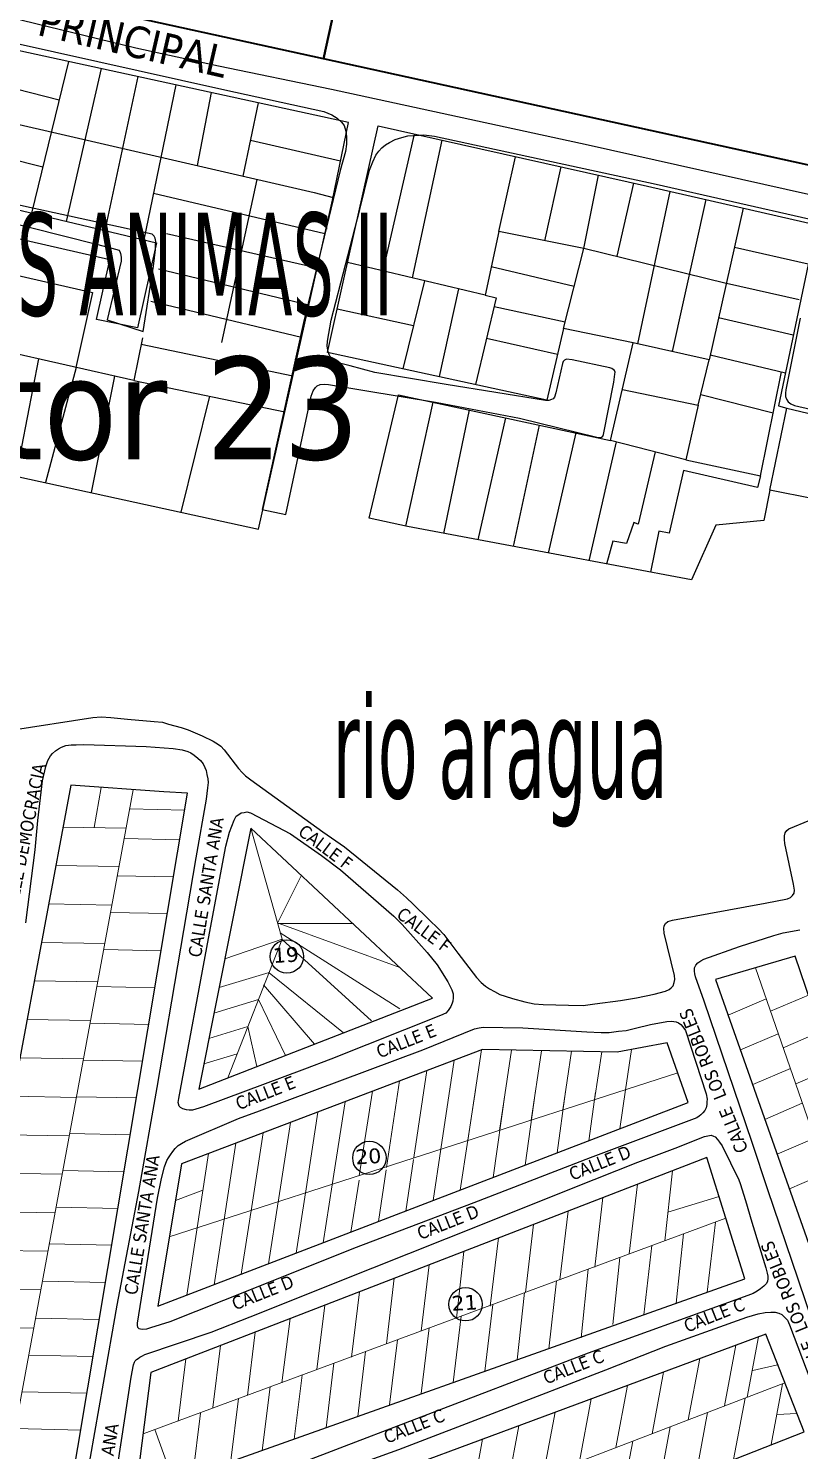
# Model space of a CAD drawing. Header units: metres. Extents: x 2 to 659295185, y -28 to 1124222152.
# Drawn here: x 657511.4 to 657719.5, y 1122859.3 to 1123243 of the extents above; entities that cross this region are included whole.
import ezdxf
from ezdxf.enums import TextEntityAlignment as Align

# ---------------------------------------------------------------- set-up
doc = ezdxf.new("R2010")
doc.units = ezdxf.units.M
doc.header["$MEASUREMENT"] = 0
doc.linetypes.add('HIDDEN', pattern=[0.375, 0.25, -0.125])
for name, color, linetype in [('CALLES', 1, 'CONTINUOUS'), ('CERCA', 7, 'CONTINUOUS'), ('MANZANA', 30, 'CONTINUOUS'), ('Numero de manzana', 6, 'CONTINUOUS'), ('Parcelas', 140, 'CONTINUOUS'), ('TEXTOS', 7, 'CONTINUOUS')]:
    doc.layers.add(name, color=color, linetype=linetype)
doc.styles.add('ROMAN', font='verdana.ttf')
doc.styles.get("Standard").update_dxf_attribs({"font": 'tahoma.ttf'})

msp = doc.modelspace()

# ---------------------------------------------------------------- linework, layer by layer
at = {"layer": 'CERCA', "lineweight": 0}
for p, q in [((657482.074, 1122726.2097), (657539.6508, 1123037.6055)), ((657529.0675, 1123027.4317), (657531.0318, 1123038.2387)), ((657538.6021, 1123032.4197), (657553.5432, 1123032.108)), ((657520.6953, 1123027.5358), (657537.7369, 1123027.2542)), ((657571.3981, 1123027.1925), (657579.8368, 1122997.2788)), ((657537.2109, 1123024.4095), (657552.2, 1123024.0969)), ((657518.756, 1123017.1554), (657535.8175, 1123016.8735)), ((657535.3607, 1123014.4029), (657550.5215, 1123014.0866)), ((657585.0017, 1123014.3629), (657578.7033, 1123001.7813)), ((657516.8167, 1123006.775), (657533.8981, 1123006.4928)), ((657533.5287, 1123004.495), (657548.8596, 1123004.1752)), ((657599.0753, 1123001.542), (657578.5805, 1123001.542)), ((657611.6566, 1122989.6605), (657579.0733, 1123001.5029)), ((657514.8775, 1122996.3946), (657531.9787, 1122996.112)), ((657579.8368, 1122997.2788), (657564.3548, 1122991.9438)), ((657565.1963, 1122959.8339), (657579.8368, 1122997.2788)), ((657611.6176, 1122978.5205), (657579.3486, 1122999.0343)), ((657603.9398, 1122975.2457), (657579.826, 1122997.1936)), ((657531.6785, 1122994.4883), (657547.1811, 1122994.1649)), ((657562.8111, 1122984.2184), (657576.3356, 1122988.3241)), ((657596.3843, 1122972.0082), (657576.3584, 1122988.2291)), ((657762.5817, 1122830.8686), (657707.5854, 1122989.5417)), ((657512.9382, 1122986.0142), (657530.0593, 1122985.7313)), ((657529.8283, 1122984.4816), (657545.5027, 1122984.1547)), ((657588.5873, 1122968.9646), (657574.8445, 1122984.9899)), ((657561.4395, 1122977.3541), (657573.4587, 1122980.966)), ((657580.7903, 1122965.921), (657573.4587, 1122980.966)), ((657700.2605, 1122976.7745), (657710.4477, 1122981.1631)), ((657711.6825, 1122977.8307), (657721.8858, 1122982.2028)), ((657510.9989, 1122975.6338), (657528.1399, 1122975.3506)), ((657527.9963, 1122974.5738), (657543.8408, 1122974.2433)), ((657560.0679, 1122970.4898), (657570.6145, 1122973.6917)), ((657572.9933, 1122962.8774), (657570.6145, 1122973.6917)), ((657715.1153, 1122967.9841), (657725.2298, 1122972.3868)), ((657703.5642, 1122967.3996), (657713.7647, 1122971.6986)), ((657509.0596, 1122965.2534), (657526.2206, 1122964.9698)), ((657526.1644, 1122964.6659), (657542.1789, 1122964.3318)), ((657558.6963, 1122963.6255), (657567.7453, 1122966.3533)), ((657629.9959, 1122942.994), (657633.6613, 1122967.4274)), ((657638.5207, 1122945.6854), (657641.771, 1122967.3518)), ((657647.0669, 1122948.4401), (657649.8793, 1122967.1879)), ((657655.613, 1122951.1948), (657657.9877, 1122967.0239)), ((657664.1592, 1122953.9495), (657666.096, 1122966.86)), ((657672.5499, 1122956.654), (657674.1794, 1122967.5161)), ((657549.3931, 1122916.9571), (657686.6187, 1122961.1888)), ((657615.3681, 1122938.3415), (657618.9298, 1122961.8275)), ((657622.6953, 1122940.6288), (657626.2956, 1122964.6274)), ((657706.8678, 1122958.0246), (657717.0228, 1122962.4202)), ((657718.5001, 1122958.2103), (657728.5738, 1122962.5708)), ((657608.0153, 1122935.6214), (657611.564, 1122959.0275)), ((657507.1204, 1122954.873), (657524.3012, 1122954.5891)), ((657524.3324, 1122954.758), (657540.517, 1122954.4204)), ((657593.3511, 1122931.0226), (657596.8325, 1122953.4276)), ((657600.6547, 1122933.4341), (657604.1982, 1122956.2276)), ((657627.864, 1122929.5276), (657632.0319, 1122956.5653)), ((657636.8095, 1122932.9623), (657640.1415, 1122956.4898)), ((657645.4197, 1122936.2683), (657648.2498, 1122956.3258)), ((657654.0711, 1122939.5902), (657656.3582, 1122956.1619)), ((657662.6687, 1122942.8913), (657664.4665, 1122955.9979)), ((657670.9631, 1122946.076), (657672.5499, 1122956.654)), ((657586.1123, 1122928.7244), (657589.4667, 1122950.6276)), ((657710.1715, 1122948.6497), (657720.2518, 1122952.9798)), ((657578.7569, 1122926.2663), (657582.1009, 1122947.8277)), ((657505.1811, 1122944.4926), (657522.3818, 1122944.2084)), ((657522.5004, 1122944.8501), (657538.8551, 1122944.509)), ((657564.1885, 1122921.6711), (657567.3694, 1122942.2278)), ((657571.4827, 1122924.0122), (657574.7351, 1122945.0277)), ((657713.4752, 1122939.2747), (657723.5101, 1122943.6072)), ((657556.8932, 1122919.3746), (657560.0036, 1122939.4278)), ((657613.2177, 1122923.904), (657615.3295, 1122937.8288)), ((657620.6121, 1122926.7432), (657622.6953, 1122940.6288)), ((657503.2418, 1122934.1121), (657520.4624, 1122933.8276)), ((657520.6502, 1122934.8435), (657537.1766, 1122934.4987)), ((657605.848, 1122921.0743), (657607.9637, 1122935.0289)), ((657683.1634, 1122915.9114), (657685.1832, 1122934.7864)), ((657716.7788, 1122929.8998), (657726.758, 1122934.2007)), ((657590.9143, 1122915.3403), (657593.3511, 1122931.0226)), ((657598.4205, 1122918.2224), (657600.5979, 1122932.2289)), ((657673.519, 1122912.3401), (657675.8002, 1122931.1584)), ((657551.0168, 1122926.8006), (657558.477, 1122929.5855)), ((657576.1853, 1122909.6849), (657578.7823, 1122926.4301)), ((657583.6346, 1122912.5452), (657586.1233, 1122928.7963)), ((657664.2574, 1122908.8111), (657666.4172, 1122927.5304)), ((657683.9637, 1122923.5983), (657697.7716, 1122927.8145)), ((657501.3026, 1122923.7317), (657518.543, 1122923.4469)), ((657518.8182, 1122924.9356), (657535.5147, 1122924.5873)), ((657568.8281, 1122906.8601), (657571.4933, 1122924.0806)), ((657654.7861, 1122905.3443), (657657.0342, 1122923.9024)), ((657542.3226, 1122863.7591), (657699.6061, 1122922)), ((657554.1321, 1122901.2174), (657556.9514, 1122919.3934)), ((657561.4589, 1122904.0306), (657564.1885, 1122921.6711)), ((657645.5145, 1122901.9454), (657647.6512, 1122920.2743)), ((657696.7737, 1122920.9512), (657694.5623, 1122902.0103)), ((657516.9863, 1122915.0277), (657533.8528, 1122914.6759)), ((657635.9994, 1122898.2526), (657638.2681, 1122916.6463)), ((657688.1931, 1122917.7738), (657686.1599, 1122899.0216)), ((657499.3633, 1122913.3513), (657516.6236, 1122913.0662)), ((657626.8771, 1122894.9844), (657628.8851, 1122913.0183)), ((657671.0319, 1122911.4192), (657669.0936, 1122893.2521)), ((657679.6125, 1122914.5965), (657677.5077, 1122895.8984)), ((657617.3309, 1122891.4659), (657619.5021, 1122909.3902)), ((657662.4512, 1122908.2418), (657660.5426, 1122889.7057)), ((657515.1361, 1122905.021), (657532.1744, 1122904.6656)), ((657607.9697, 1122888.0677), (657610.1191, 1122905.7622)), ((657653.8706, 1122905.0645), (657651.8584, 1122886.7496)), ((657497.424, 1122902.9709), (657514.7042, 1122902.6854)), ((657598.5258, 1122884.494), (657600.7361, 1122902.1342)), ((657645.29, 1122901.8871), (657643.249, 1122883.7395)), ((657589.2529, 1122881.1483), (657591.3531, 1122898.5062)), ((657636.7094, 1122898.7098), (657634.5971, 1122880.7086)), ((657495.4848, 1122892.5905), (657512.7848, 1122892.3047)), ((657513.2858, 1122895.0143), (657530.4959, 1122894.6554)), ((657579.7739, 1122877.5303), (657581.97, 1122894.8781)), ((657619.5481, 1122892.3551), (657617.3829, 1122874.6354)), ((657628.1288, 1122895.5325), (657625.9851, 1122877.6435)), ((657570.4914, 1122874.1368), (657572.587, 1122891.2501)), ((657610.9675, 1122889.1778), (657608.855, 1122871.5967)), ((657705.3796, 1122873.6441), (657708.4413, 1122889.9758)), ((657511.3677, 1122885.0091), (657528.8174, 1122884.6451)), ((657561.1396, 1122870.8805), (657563.204, 1122887.6221)), ((657602.3869, 1122886.0005), (657600.282, 1122868.4799)), ((657689.4721, 1122867.5562), (657692.5731, 1122884.0977)), ((657699.2644, 1122871.3038), (657702.3424, 1122887.7223)), ((657551.7566, 1122867.2525), (657553.821, 1122883.9941)), ((657593.8063, 1122882.8231), (657591.7192, 1122865.4443)), ((657679.6798, 1122863.8087), (657682.8038, 1122880.473)), ((657706.8661, 1122880.8389), (657713.5809, 1122882.4548)), ((657532.856, 1122807.6187), (657715.5468, 1122877.5351)), ((657576.645, 1122876.4685), (657574.4727, 1122859.3211)), ((657585.2257, 1122879.6458), (657583.1192, 1122862.3364)), ((657669.8876, 1122860.0612), (657673.0346, 1122876.8484)), ((657711.8446, 1122860.8844), (657714.9188, 1122877.2948)), ((657509.6036, 1122875.0998), (657527.1556, 1122874.7337)), ((657568.0644, 1122873.2911), (657565.9917, 1122856.5815)), ((657660.0953, 1122856.3136), (657663.2653, 1122873.2237)), ((657701.7083, 1122856.8973), (657704.8042, 1122873.4239)), ((657557.7705, 1122869.3295), (657555.6977, 1122852.6199)), ((657650.303, 1122852.5661), (657653.4961, 1122869.5991)), ((657691.5719, 1122852.9103), (657694.6896, 1122869.553)), ((657713.4162, 1122869.025), (657718.7512, 1122869.3139)), ((657507.7717, 1122865.1919), (657525.4937, 1122864.8222)), ((657545.4536, 1122864.9185), (657550.5709, 1122850.8453)), ((657640.5107, 1122848.8185), (657643.7268, 1122865.9744)), ((657681.4356, 1122848.9232), (657684.575, 1122865.6821)), ((657630.7184, 1122845.071), (657633.9576, 1122862.3498)), ((657671.2992, 1122844.9362), (657674.4604, 1122861.8112))]:
    msp.add_line(p, q, dxfattribs=at)
at = {"layer": 'MANZANA', "lineweight": -2}
for p, q in [((657540.368, 1123237.7482), (657485.4177, 1123251.1055)), ((657506.725, 1123239.3679), (657564.4211, 1123226.4605)), ((657562.64, 1123232.8692), (657540.368, 1123237.7482)), ((657593.1249, 1123226.5905), (657562.64, 1123232.8692)), ((657564.4211, 1123226.4605), (657591.0717, 1123220.6017)), ((657662.4477, 1123211.5235), (657593.1249, 1123226.5905)), ((657591.0717, 1123220.6017), (657593.2651, 1123219.7319)), ((657593.2651, 1123219.7319), (657594.6999, 1123218.8521)), ((657594.6999, 1123218.8521), (657595.9038, 1123217.7523)), ((657595.9038, 1123217.7523), (657596.5717, 1123216.8725)), ((657596.5717, 1123216.8725), (657597.017, 1123215.3228)), ((657597.017, 1123215.3228), (657597.2396, 1123213.7731)), ((657613.7808, 1123214.073), (657615.6443, 1123214.193)), ((657615.6443, 1123214.193), (657618.0604, 1123214.313)), ((657618.0604, 1123214.313), (657621.0124, 1123213.993)), ((657597.2478, 1123211.7835), (657596.9263, 1123209.7939)), ((657597.2396, 1123213.7731), (657597.2478, 1123211.7835)), ((657605.9142, 1123209.9439), (657606.7883, 1123210.8337)), ((657606.7883, 1123210.8337), (657607.7695, 1123211.6135)), ((657607.7695, 1123211.6135), (657608.858, 1123212.2834)), ((657608.858, 1123212.2834), (657610.3917, 1123213.0632)), ((657610.3917, 1123213.0632), (657612.1398, 1123213.6231)), ((657612.1398, 1123213.6231), (657613.7808, 1123214.073)), ((657621.0124, 1123213.993), (657680.7947, 1123200.9857)), ((657741.2038, 1123193.9571), (657662.4477, 1123211.5235)), ((657596.9263, 1123209.7939), (657595.5245, 1123204.6949)), ((657603.4157, 1123204.8449), (657604.2815, 1123207.0644)), ((657604.2815, 1123207.0644), (657605.1474, 1123208.8341)), ((657605.1474, 1123208.8341), (657605.9142, 1123209.9439)), ((657595.5245, 1123204.6949), (657585.6294, 1123163.7333)), ((657600.8348, 1123194.2171), (657603.4157, 1123204.8449)), ((657680.7947, 1123200.9857), (657722.0322, 1123191.6576)), ((657544.7548, 1123187.5484), (657501.1013, 1123196.9865)), ((657497.6133, 1123192.8773), (657529.7556, 1123184.829)), ((657593.0754, 1123164.3232), (657600.8348, 1123194.2171)), ((657545.3073, 1123186.9985), (657544.7548, 1123187.5484)), ((657529.7556, 1123184.829), (657535.2473, 1123183.4193)), ((657535.2473, 1123183.4193), (657535.7916, 1123183.1993)), ((657545.5299, 1123186.4486), (657545.3073, 1123186.9985)), ((657545.7525, 1123185.5688), (657545.5299, 1123186.4486)), ((657545.6453, 1123184.569), (657545.7525, 1123185.5688)), ((657545.6536, 1123183.3593), (657545.6453, 1123184.569)), ((657536.3523, 1123180.2199), (657532.5922, 1123164.3831)), ((657535.7916, 1123183.1993), (657536.0142, 1123182.8694)), ((657536.0142, 1123182.8694), (657536.2368, 1123182.3195)), ((657536.2368, 1123182.3195), (657536.3523, 1123181.3197)), ((657536.3523, 1123181.3197), (657536.3523, 1123180.2199)), ((657545.1259, 1123178.9302), (657545.6536, 1123183.3593)), ((657542.3553, 1123161.2238), (657545.1259, 1123178.9302)), ((657532.5922, 1123164.3831), (657542.3553, 1123161.2238)), ((657592.1107, 1123158.6743), (657593.0754, 1123164.3232)), ((657719.6327, 1123164.883), (657715.7736, 1123145.507)), ((657585.6294, 1123163.7333), (657574.4563, 1123113.2535)), ((657592.0117, 1123157.3446), (657592.1107, 1123158.6743)), ((657592.2344, 1123155.8049), (657592.0117, 1123157.3446)), ((657592.6796, 1123154.5851), (657592.2344, 1123155.8049)), ((657593.4465, 1123153.8153), (657592.6796, 1123154.5851)), ((657594.2216, 1123153.2654), (657593.4465, 1123153.8153)), ((657595.3183, 1123152.7155), (657594.2216, 1123153.2654)), ((657598.1714, 1123151.9557), (657595.3183, 1123152.7155)), ((657655.6944, 1123153.2054), (657655.48, 1123152.6555)), ((657656.016, 1123153.5353), (657655.6944, 1123153.2054)), ((657656.5684, 1123153.7653), (657656.016, 1123153.5353)), ((657658.1022, 1123153.6553), (657656.5684, 1123153.7653)), ((657668.3023, 1123151.4958), (657658.1022, 1123153.6553)), ((657604.8588, 1123150.216), (657598.1714, 1123151.9557)), ((657624.1623, 1123146.9867), (657604.8588, 1123150.216)), ((657655.48, 1123152.6555), (657653.7566, 1123144.6771)), ((657668.8465, 1123151.2758), (657668.3023, 1123151.4958)), ((657669.5144, 1123150.7259), (657668.8465, 1123151.2758)), ((657669.4155, 1123147.6265), (657669.6216, 1123149.7261)), ((657669.7288, 1123150.286), (657669.5144, 1123150.7259)), ((657669.6216, 1123149.7261), (657669.7288, 1123150.286)), ((657587.6909, 1123143.8373), (657588.2269, 1123145.277)), ((657588.2269, 1123145.277), (657588.8783, 1123146.1668)), ((657588.8783, 1123146.1668), (657589.3153, 1123146.6068)), ((657589.3153, 1123146.6068), (657590.0822, 1123146.9467)), ((657590.0822, 1123146.9467), (657591.2861, 1123147.0567)), ((657591.2861, 1123147.0567), (657592.3828, 1123146.9567)), ((657592.3828, 1123146.9567), (657621.2268, 1123142.2177)), ((657650.92, 1123142.6776), (657624.1623, 1123146.9867)), ((657666.6284, 1123133.4594), (657669.4155, 1123147.6265)), ((657715.7736, 1123145.507), (657715.6664, 1123144.6272)), ((657580.8139, 1123111.8438), (657587.6909, 1123143.8373)), ((657621.2268, 1123142.2177), (657643.9276, 1123137.8885)), ((657651.7941, 1123142.6776), (657650.92, 1123142.6776)), ((657652.561, 1123142.9075), (657651.7941, 1123142.6776)), ((657652.998, 1123143.1275), (657652.561, 1123142.9075)), ((657653.3278, 1123143.5774), (657652.998, 1123143.1275)), ((657653.7566, 1123144.6771), (657653.3278, 1123143.5774)), ((657715.6664, 1123144.6272), (657715.6747, 1123143.7373)), ((657715.6747, 1123143.7373), (657716.0045, 1123142.9675)), ((657716.0045, 1123142.9675), (657716.4498, 1123142.3076)), ((657716.4498, 1123142.3076), (657717.1094, 1123141.7577)), ((657717.1094, 1123141.7577), (657718.0989, 1123141.3178)), ((657718.0989, 1123141.3178), (657730.9295, 1123138.3884)), ((657643.9276, 1123137.8885), (657664.7648, 1123132.7896)), ((657664.7648, 1123132.7896), (657665.7543, 1123132.6796)), ((657665.7543, 1123132.6796), (657666.0841, 1123132.7896)), ((657666.0841, 1123132.7896), (657666.414, 1123133.0095)), ((657666.414, 1123133.0095), (657666.6284, 1123133.4594)), ((657574.4563, 1123113.2535), (657580.8139, 1123111.8438)), ((657506.6672, 1123053.6657), (657528.7908, 1123057.085)), ((657528.7908, 1123057.085), (657530.9842, 1123057.3149)), ((657530.9842, 1123057.3149), (657533.6147, 1123057.105)), ((657533.6147, 1123057.105), (657538.1086, 1123056.6851)), ((657538.1086, 1123056.6851), (657545.3403, 1123056.0552)), ((657545.3403, 1123056.0552), (657547.5336, 1123055.8452)), ((657547.5336, 1123055.8452), (657549.1828, 1123055.2953)), ((657549.1828, 1123055.2953), (657552.5801, 1123054.4255)), ((657552.5801, 1123054.4255), (657554.4437, 1123053.7657)), ((657554.4437, 1123053.7657), (657558.2862, 1123052.126)), ((657519.5143, 1123048.6367), (657520.2811, 1123049.0866)), ((657520.2811, 1123049.0866), (657521.485, 1123049.5365)), ((657521.485, 1123049.5365), (657522.9033, 1123049.7565)), ((657522.9033, 1123049.7565), (657524.2226, 1123049.7665)), ((657524.2226, 1123049.7665), (657526.3006, 1123049.7765)), ((657526.3006, 1123049.7765), (657543.1798, 1123049.2966)), ((657543.1798, 1123049.2966), (657550.4114, 1123048.7767)), ((657558.2862, 1123052.126), (657561.2547, 1123050.7063)), ((657561.2547, 1123050.7063), (657562.6813, 1123049.8265)), ((657562.6813, 1123049.8265), (657563.3409, 1123049.3865)), ((657563.3409, 1123049.3865), (657564.2232, 1123048.3967)), ((657516.0263, 1123043.8677), (657516.5705, 1123045.5273)), ((657516.5705, 1123045.5273), (657517.3291, 1123046.7471)), ((657517.3291, 1123046.7471), (657517.8733, 1123047.4169)), ((657517.8733, 1123047.4169), (657518.6402, 1123048.0868)), ((657518.6402, 1123048.0868), (657519.5143, 1123048.6367)), ((657550.4114, 1123048.7767), (657552.8275, 1123048.3468)), ((657552.8275, 1123048.3468), (657554.3612, 1123047.9068)), ((657554.3612, 1123047.9068), (657555.2435, 1123047.5769)), ((657555.2435, 1123047.5769), (657556.1176, 1123046.917)), ((657556.1176, 1123046.917), (657557.1071, 1123046.1472)), ((657557.1071, 1123046.1472), (657557.7667, 1123045.4873)), ((657557.7667, 1123045.4873), (657558.5418, 1123044.6075)), ((657564.2232, 1123048.3967), (657568.0823, 1123043.3278)), ((657515.1687, 1123039.9885), (657516.0263, 1123043.8677)), ((657558.5418, 1123044.6075), (657558.9871, 1123043.6177)), ((657558.9871, 1123043.6177), (657559.317, 1123042.8379)), ((657559.317, 1123042.8379), (657559.5396, 1123041.7381)), ((657559.5396, 1123041.7381), (657559.7622, 1123040.5184)), ((657568.0823, 1123043.3278), (657569.0718, 1123042.218)), ((657569.0718, 1123042.218), (657569.9541, 1123041.3382)), ((657513.8988, 1123029.2606), (657515.1687, 1123039.9885)), ((657559.6633, 1123038.0888), (657559.3499, 1123035.0995)), ((657559.8777, 1123039.5286), (657559.6633, 1123038.0888)), ((657559.7622, 1123040.5184), (657559.8777, 1123039.5286)), ((657569.9541, 1123041.3382), (657571.3806, 1123040.2384)), ((657571.3806, 1123040.2384), (657590.8408, 1123026.2812)), ((657559.3499, 1123035.0995), (657556.5711, 1123019.2727)), ((657716.6312, 1123027.0611), (657732.7106, 1123033.7697)), ((657566.9361, 1123029.3806), (657567.4803, 1123030.4904)), ((657567.4803, 1123030.4904), (657568.1318, 1123030.9403)), ((657568.1318, 1123030.9403), (657568.7914, 1123031.3802)), ((657568.7914, 1123031.3802), (657569.5583, 1123031.5002)), ((657569.5583, 1123031.5002), (657570.3252, 1123031.6102)), ((657570.3252, 1123031.6102), (657571.3064, 1123031.3902)), ((657571.3064, 1123031.3902), (657582.0755, 1123025.6914)), ((657513.165, 1123021.4022), (657513.8988, 1123029.2606)), ((657564.6685, 1123022.402), (657565.6333, 1123026.1713)), ((657565.6333, 1123026.1713), (657566.9361, 1123029.3806)), ((657590.8408, 1123026.2812), (657596.6624, 1123022.2121)), ((657715.6499, 1123025.9513), (657716.0869, 1123026.6112)), ((657716.0869, 1123026.6112), (657716.6312, 1123027.0611)), ((657559.9519, 1122997.4971), (657564.6685, 1123022.402)), ((657582.0755, 1123025.6914), (657590.4285, 1123019.8626)), ((657596.6624, 1123022.2121), (657610.9607, 1123010.5544)), ((657715.4355, 1123025.1715), (657715.6499, 1123025.9513)), ((657715.4355, 1123024.1817), (657715.4355, 1123025.1715)), ((657715.551, 1123023.0719), (657715.4355, 1123024.1817)), ((657717.901, 1123012.1341), (657715.551, 1123023.0719)), ((657510.6252, 1123001.7063), (657513.165, 1123021.4022)), ((657556.5711, 1123019.2727), (657552.4069, 1122994.8077)), ((657590.4285, 1123019.8626), (657595.5904, 1123016.0133)), ((657595.5904, 1123016.0133), (657610.0042, 1123003.4759)), ((657718.1237, 1123010.4745), (657717.901, 1123012.1341)), ((657610.9607, 1123010.5544), (657613.3767, 1123008.4649)), ((657613.3767, 1123008.4649), (657615.2485, 1123006.7052)), ((657685.1815, 1123002.3661), (657710.2489, 1123007.0152)), ((657710.2489, 1123007.0152), (657716.2766, 1123008.1449)), ((657716.2766, 1123008.1449), (657717.0435, 1123008.4849)), ((657717.0435, 1123008.4849), (657717.5877, 1123009.0348)), ((657717.5877, 1123009.0348), (657718.0247, 1123009.7046)), ((657718.0247, 1123009.7046), (657718.1237, 1123010.4745)), ((657610.0042, 1123003.4759), (657612.2058, 1123001.2663)), ((657615.2485, 1123006.7052), (657619.4292, 1123002.6261)), ((657612.2058, 1123001.2663), (657619.0334, 1122993.6679)), ((657619.4292, 1123002.6261), (657622.0761, 1123000.0966)), ((657622.0761, 1123000.0966), (657623.5026, 1122998.5569)), ((657682.8892, 1123000.1466), (657682.9964, 1123000.9164)), ((657683.0046, 1122998.9268), (657682.8892, 1123000.1466)), ((657682.9964, 1123000.9164), (657683.318, 1123001.4763)), ((657683.318, 1123001.4763), (657683.9776, 1123002.0262)), ((657683.9776, 1123002.0262), (657685.1815, 1123002.3661)), ((657715.1057, 1122998.9568), (657719.5997, 1122999.7566)), ((657551.9287, 1122954.3259), (657559.9519, 1122997.4971)), ((657623.5026, 1122998.5569), (657627.2545, 1122993.4879)), ((657685.7917, 1122987.4392), (657683.0046, 1122998.9268)), ((657703.2894, 1122995.2576), (657712.5907, 1122998.2869)), ((657712.5907, 1122998.2869), (657715.1057, 1122998.9568)), ((657552.4069, 1122994.8077), (657545.9999, 1122957.2853)), ((657619.0334, 1122993.6679), (657621.6803, 1122990.3586)), ((657627.2545, 1122993.4879), (657632.3257, 1122986.9792)), ((657692.8996, 1122991.4483), (657693.6665, 1122991.8982)), ((657693.6665, 1122991.8982), (657703.2894, 1122995.2576)), ((657621.6803, 1122990.3586), (657624.5498, 1122985.7295)), ((657691.1515, 1122989.5687), (657691.4813, 1122990.2286)), ((657691.1598, 1122988.6789), (657691.1515, 1122989.5687)), ((657691.267, 1122987.9091), (657691.1598, 1122988.6789)), ((657691.3824, 1122987.1292), (657691.267, 1122987.9091)), ((657691.4813, 1122990.2286), (657692.0256, 1122990.8984)), ((657692.0256, 1122990.8984), (657692.8996, 1122991.4483)), ((657624.5498, 1122985.7295), (657625.6548, 1122983.6299)), ((657632.3257, 1122986.9792), (657633.5378, 1122985.5495)), ((657633.5378, 1122985.5495), (657634.7417, 1122984.5597)), ((657634.7417, 1122984.5597), (657635.8384, 1122983.8999)), ((657635.8384, 1122983.8999), (657637.1577, 1122983.13)), ((657684.2745, 1122983.6699), (657684.8187, 1122984.1198)), ((657684.8187, 1122984.1198), (657685.3712, 1122984.6697)), ((657685.3712, 1122984.6697), (657685.6928, 1122985.5595)), ((657685.6928, 1122985.5595), (657685.8, 1122986.4394)), ((657685.8, 1122986.4394), (657685.7917, 1122987.4392)), ((657693.716, 1122980.5106), (657691.3824, 1122987.1292)), ((657625.6548, 1122983.6299), (657625.9846, 1122982.5302)), ((657625.8857, 1122980.5406), (657625.7785, 1122979.9807)), ((657625.9929, 1122981.4204), (657625.8857, 1122980.5406)), ((657625.9846, 1122982.5302), (657625.9929, 1122981.4204)), ((657637.1577, 1122983.13), (657638.5925, 1122982.3602)), ((657638.5925, 1122982.3602), (657640.0108, 1122981.9303)), ((657640.0108, 1122981.9303), (657641.9898, 1122981.2704)), ((657641.9898, 1122981.2704), (657645.3871, 1122980.4006)), ((657645.3871, 1122980.4006), (657647.9103, 1122979.8607)), ((657664.2371, 1122979.8207), (657671.1388, 1122980.7405)), ((657671.1388, 1122980.7405), (657675.5174, 1122981.4204)), ((657675.5174, 1122981.4204), (657680.2258, 1122982.4402)), ((657680.2258, 1122982.4402), (657683.2932, 1122983.23)), ((657683.2932, 1122983.23), (657684.2745, 1122983.6699)), ((657706.7032, 1122942.4083), (657693.716, 1122980.5106)), ((657622.6121, 1122976.6513), (657592.9682, 1122964.9037)), ((657624.0386, 1122977.3212), (657622.6121, 1122976.6513)), ((657624.69, 1122977.9911), (657624.0386, 1122977.3212)), ((657625.3414, 1122979.1009), (657624.69, 1122977.9911)), ((657625.7785, 1122979.9807), (657625.3414, 1122979.1009)), ((657647.9103, 1122979.8607), (657650.3263, 1122979.6507)), ((657650.3263, 1122979.6507), (657657.1209, 1122979.4608)), ((657657.1209, 1122979.4608), (657661.0624, 1122979.3708)), ((657661.0624, 1122979.3708), (657664.2371, 1122979.8207)), ((657617.8377, 1122967.4532), (657631.7237, 1122973.0421)), ((657631.7237, 1122973.0421), (657633.043, 1122973.382)), ((657633.043, 1122973.382), (657634.1315, 1122973.492)), ((657634.1315, 1122973.492), (657644.7686, 1122973.322)), ((657644.7686, 1122973.322), (657662.0849, 1122972.2922)), ((657668.1126, 1122972.1023), (657670.6276, 1122972.4422)), ((657670.6276, 1122972.4422), (657672.7138, 1122972.6722)), ((657672.7138, 1122972.6722), (657675.2288, 1122973.232)), ((657675.2288, 1122973.232), (657679.2775, 1122974.2518)), ((657679.2775, 1122974.2518), (657683.656, 1122975.0417)), ((657683.656, 1122975.0417), (657684.9754, 1122975.1617)), ((657684.9754, 1122975.1617), (657686.1793, 1122974.9417)), ((657686.1793, 1122974.9417), (657686.8389, 1122974.7217)), ((657686.8389, 1122974.7217), (657687.4986, 1122974.2818)), ((657687.4986, 1122974.2818), (657688.0428, 1122973.622)), ((657688.0428, 1122973.622), (657688.7107, 1122972.6322)), ((657688.7107, 1122972.6322), (657694.2602, 1122955.5157)), ((657662.0849, 1122972.2922), (657665.9192, 1122972.0923)), ((657665.9192, 1122972.0923), (657668.1126, 1122972.1023)), ((657573.7472, 1122950.9966), (657617.8377, 1122967.4532)), ((657592.9682, 1122964.9037), (657585.8603, 1122962.2243)), ((657585.8603, 1122962.2243), (657558.6243, 1122952.0364)), ((657545.9999, 1122957.2853), (657541.0771, 1122929.181)), ((657551.8215, 1122953.2261), (657551.9287, 1122954.3259)), ((657552.0441, 1122952.2263), (657551.8215, 1122953.2261)), ((657694.2602, 1122955.5157), (657694.5983, 1122954.0759)), ((657694.5983, 1122954.0759), (657694.4911, 1122953.4161)), ((657694.4911, 1122953.4161), (657694.4911, 1122952.6362)), ((657552.374, 1122951.8964), (657552.0441, 1122952.2263)), ((657553.0336, 1122951.4565), (657552.374, 1122951.8964)), ((657554.0231, 1122951.2465), (657553.0336, 1122951.4565)), ((657554.79, 1122951.1365), (657554.0231, 1122951.2465)), ((657555.664, 1122951.1365), (657554.79, 1122951.1365)), ((657556.5464, 1122951.3665), (657555.664, 1122951.1365)), ((657558.6243, 1122952.0364), (657556.5464, 1122951.3665)), ((657568.0576, 1122948.867), (657573.7472, 1122950.9966)), ((657692.4296, 1122949.5369), (657691.77, 1122949.087)), ((657692.8666, 1122949.8668), (657692.4296, 1122949.5369)), ((657693.4109, 1122950.4267), (657692.8666, 1122949.8668)), ((657693.9551, 1122951.0866), (657693.4109, 1122950.4267)), ((657694.2767, 1122951.7564), (657693.9551, 1122951.0866)), ((657694.4911, 1122952.6362), (657694.2767, 1122951.7564)), ((657553.7345, 1122942.7283), (657568.0576, 1122948.867)), ((657691.77, 1122949.087), (657663.0002, 1122938.2292)), ((657551.7638, 1122941.6085), (657552.6378, 1122942.1684)), ((657552.6378, 1122942.1684), (657553.7345, 1122942.7283)), ((657685.8907, 1122940.8786), (657693.8726, 1122944.008)), ((657693.8726, 1122944.008), (657694.7549, 1122944.2379)), ((657694.7549, 1122944.2379), (657695.629, 1122944.3479)), ((657695.629, 1122944.3479), (657696.2887, 1122944.128)), ((657696.2887, 1122944.128), (657696.7257, 1122943.908)), ((657696.7257, 1122943.908), (657697.3854, 1122943.2481)), ((657697.3854, 1122943.2481), (657697.9378, 1122942.4783)), ((657697.9378, 1122942.4783), (657698.5975, 1122941.4885)), ((657710.925, 1122929.6009), (657706.7032, 1122942.4083)), ((657548.7128, 1122937.5093), (657549.1498, 1122938.2792)), ((657549.1498, 1122938.2792), (657549.6941, 1122939.059)), ((657549.6941, 1122939.059), (657550.3455, 1122939.9488)), ((657550.3455, 1122939.9488), (657550.9969, 1122940.8286)), ((657550.9969, 1122940.8286), (657551.7638, 1122941.6085)), ((657663.0002, 1122938.2292), (657631.6083, 1122926.1516)), ((657675.8225, 1122937.0694), (657685.8907, 1122940.8786)), ((657698.5975, 1122941.4885), (657703.1327, 1122932.3304)), ((657547.311, 1122932.7403), (657548.0614, 1122935.8397)), ((657548.0614, 1122935.8397), (657548.7128, 1122937.5093)), ((657658.432, 1122930.1408), (657675.8225, 1122937.0694)), ((657546.239, 1122927.4314), (657547.311, 1122932.7403)), ((657633.9336, 1122920.4028), (657658.432, 1122930.1408)), ((657703.1327, 1122932.3304), (657703.4626, 1122931.3306)), ((657703.4626, 1122931.3306), (657704.9138, 1122926.8015)), ((657541.0771, 1122929.181), (657535.1896, 1122898.5173)), ((657540.7968, 1122893.6682), (657546.239, 1122927.4314)), ((657704.9138, 1122926.8015), (657706.5795, 1122920.9527)), ((657719.1379, 1122905.5258), (657710.925, 1122929.6009)), ((657631.6083, 1122926.1516), (657599.1114, 1122913.8341)), ((657604.2898, 1122908.5552), (657633.9336, 1122920.4028)), ((657706.5795, 1122920.9527), (657710.3561, 1122908.5752)), ((657599.1114, 1122913.8341), (657571.0013, 1122902.5464)), ((657571.2569, 1122895.3579), (657604.2898, 1122908.5552)), ((657710.3561, 1122908.5752), (657710.8014, 1122907.1455)), ((657710.8014, 1122907.1455), (657710.9168, 1122906.3657)), ((657709.8366, 1122903.5962), (657708.9625, 1122902.9364)), ((657710.488, 1122904.2661), (657709.8366, 1122903.5962)), ((657710.8179, 1122904.9359), (657710.488, 1122904.2661)), ((657710.9168, 1122905.7058), (657710.8179, 1122904.9359)), ((657710.9168, 1122906.3657), (657710.9168, 1122905.7058)), ((657734.4669, 1122859.9151), (657719.1379, 1122905.5258)), ((657571.0013, 1122902.5464), (657549.5621, 1122894.0382)), ((657702.2917, 1122899.917), (657662.4642, 1122885.5799)), ((657705.5735, 1122901.1467), (657702.2917, 1122899.917)), ((657706.9918, 1122901.7066), (657705.5735, 1122901.1467)), ((657708.0885, 1122902.2665), (657706.9918, 1122901.7066)), ((657708.9625, 1122902.9364), (657708.0885, 1122902.2665)), ((657535.1896, 1122898.5173), (657531.5532, 1122877.4815)), ((657705.2684, 1122895.2879), (657708.3359, 1122896.1877)), ((657708.3359, 1122896.1877), (657710.1912, 1122896.5277)), ((657710.1912, 1122896.5277), (657711.7249, 1122896.6376)), ((657711.7249, 1122896.6376), (657712.937, 1122896.6476)), ((657712.937, 1122896.6476), (657713.9183, 1122896.3177)), ((657713.9183, 1122896.3177), (657714.6934, 1122895.9878)), ((657714.6934, 1122895.9878), (657715.5675, 1122895.2179)), ((657540.805, 1122893.1184), (657540.7968, 1122893.6682)), ((657540.9122, 1122892.4585), (657540.805, 1122893.1184)), ((657541.2421, 1122892.1286), (657540.9122, 1122892.4585)), ((657541.5719, 1122892.0186), (657541.2421, 1122892.1286)), ((657542.1244, 1122891.9086), (657541.5719, 1122892.0186)), ((657543.2211, 1122892.0286), (657542.1244, 1122891.9086)), ((657544.3095, 1122892.3585), (657543.2211, 1122892.0286)), ((657549.5621, 1122894.0382), (657544.3095, 1122892.3585)), ((657560.6445, 1122891.2187), (657571.2569, 1122895.3579)), ((657683.3839, 1122887.4495), (657695.4229, 1122891.8086)), ((657695.4229, 1122891.8086), (657705.2684, 1122895.2879)), ((657715.5675, 1122895.2179), (657716.2271, 1122894.4481)), ((657716.2271, 1122894.4481), (657716.7796, 1122893.2383)), ((657716.7796, 1122893.2383), (657722.5517, 1122878.0014)), ((657542.8088, 1122885.17), (657560.6445, 1122891.2187)), ((657540.5164, 1122883.8302), (657540.9535, 1122884.1602)), ((657540.9535, 1122884.1602), (657541.3905, 1122884.5001)), ((657541.3905, 1122884.5001), (657542.1574, 1122884.83)), ((657542.1574, 1122884.83), (657542.8088, 1122885.17)), ((657662.4642, 1122885.5799), (657629.5386, 1122872.9425)), ((657667.1973, 1122881.0708), (657683.3839, 1122887.4495)), ((657539.1146, 1122879.0612), (657539.7496, 1122882.3905)), ((657539.7496, 1122882.3905), (657539.9722, 1122883.1604)), ((657539.9722, 1122883.1604), (657540.1866, 1122883.4903)), ((657540.1866, 1122883.4903), (657540.5164, 1122883.8302)), ((657637.7762, 1122869.7731), (657667.1973, 1122881.0708)), ((657531.5532, 1122877.4815), (657525.8883, 1122845.2781)), ((657535.4865, 1122855.496), (657539.1146, 1122879.0612)), ((657629.5386, 1122872.9425), (657596.6129, 1122860.405)), ((657611.2988, 1122859.5852), (657637.7762, 1122869.7731)), ((657596.6129, 1122860.405), (657567.0763, 1122849.1073)), ((657585.481, 1122850.2971), (657611.2988, 1122859.5852))]:
    msp.add_line(p, q, dxfattribs=at)
at = {"layer": 'MANZANA', "lineweight": 40}
for points in [[(657487.3065, 1123462.281), (657633.8308, 1123430.1777), (657591.0265, 1123234.8119), (657444.5021, 1123266.9152), (657487.3065, 1123462.281)], [(657633.8308, 1123430.1777), (657780.3551, 1123398.0744), (657737.5508, 1123202.7087), (657591.0265, 1123234.8119), (657633.8308, 1123430.1777)]]:
    msp.add_lwpolyline(points, dxfattribs=at)
at = {"layer": 'Numero de manzana', "lineweight": -2}
for centre in [(657581.1337, 1122992.6153), (657603.3865, 1122938.2696), (657629.3479, 1122898.7455)]:
    msp.add_circle(centre, 4.5001, dxfattribs=at)
at = {"layer": 'Parcelas'}
for points in [[(657502.4156, 1123238.6489), (657493.4703, 1123197.7072), (657545.9377, 1123185.1494), (657540.777, 1123162.2702), (657529.7674, 1123164.5065), (657533.3703, 1123180.5695), (657491.2383, 1123190.2598), (657478.1602, 1123128.7255), (657573.4616, 1123107.9105), (657593.4164, 1123196.675), (657597.717, 1123217.662), (657502.2436, 1123238.4769)], [(657522.1985, 1123234.1263), (657512.2136, 1123193.2211)], [(657531.0382, 1123232.1991), (657521.5501, 1123190.9864)], [(657540.8916, 1123230.0509), (657531.9744, 1123188.4914)], [(657500.2393, 1123228.6885), (657519.6826, 1123223.8193)], [(657551.1667, 1123227.8108), (657542.4997, 1123185.9723)], [(657560.7241, 1123225.7271), (657556.9076, 1123206.0275)], [(657573.3896, 1123222.9658), (657569.2602, 1123203.1739)], [(657498.2488, 1123219.578), (657588.4974, 1123198.73), (657593.5767, 1123197.4575)], [(657711.4535, 1123118.4596), (657709.8753, 1123110.2329), (657696.9072, 1123108.9933), (657690.3277, 1123094.2134), (657613.6629, 1123108.6119), (657603.3647, 1123110.9004), (657611.2791, 1123144.179), (657668.4916, 1123131.8783), (657674.5943, 1123158.196), (657655.8095, 1123162.1056), (657651.3056, 1123142.7416), (657592.1129, 1123155.6215), (657596.4992, 1123175.3598), (657605.7485, 1123216.7435), (657678.5038, 1123200.438), (657724.0831, 1123190.0444), (657713.7849, 1123141.223), (657716.0632, 1123140.6189)], [(657615.5182, 1123214.554), (657607.0088, 1123177.6194)], [(657496.2583, 1123210.4676), (657515.2487, 1123205.6549)], [(657571.2887, 1123212.8966), (657595.6047, 1123207.354)], [(657622.9053, 1123212.8984), (657614.9301, 1123175.7416)], [(657638.3597, 1123188.2326), (657642.8173, 1123208.4359)], [(657650.7924, 1123185.7461), (657655.2012, 1123205.6604)], [(657661.2447, 1123183.6556), (657665.2526, 1123203.4077)], [(657573.0053, 1123202.3088), (657563.4993, 1123158.3125)], [(657674.6388, 1123201.3042), (657670.208, 1123181.5578)], [(657684.4749, 1123199.0764), (657675.7547, 1123157.937)], [(657545.12, 1123198.6214), (657591.3934, 1123187.6762)], [(657694.2036, 1123196.8579), (657685.1222, 1123155.8456), (657685.1983, 1123156.1892)], [(657704.3203, 1123194.5509), (657695.0954, 1123153.619), (657674.5943, 1123158.196)], [(657589.2981, 1123178.3557), (657548.6639, 1123187.6327)], [(657661.2447, 1123183.6556), (657638.3597, 1123188.2326), (657634.6409, 1123171.0689), (657597.5076, 1123179.8718)], [(657655.8095, 1123162.1056), (657661.2447, 1123183.6556)], [(657699.7388, 1123174.2221), (657661.2447, 1123183.6556)], [(657701.9467, 1123184.0188), (657721.8603, 1123179.5065)], [(657489.2284, 1123180.803), (657528.6888, 1123171.746), (657524.1769, 1123151.5653)], [(657546.4495, 1123178.1424), (657587.0665, 1123168.4293)], [(657658.6656, 1123173.4298), (657636.2922, 1123178.6906)], [(657618.2993, 1123174.9428), (657612.3966, 1123151.2079)], [(657627.4418, 1123172.7755), (657622.1901, 1123149.0769)], [(657699.7546, 1123174.2924), (657719.4108, 1123169.9246)], [(657544.4221, 1123169.4533), (657585.1075, 1123159.7148)], [(657634.6409, 1123171.0689), (657637.5968, 1123170.306), (657632.0629, 1123146.9287)], [(657594.7312, 1123167.4039), (657615.2839, 1123162.8684)], [(657637.0484, 1123167.9893), (657656.245, 1123163.8324)], [(657697.6628, 1123165.0108), (657717.818, 1123160.343)], [(657539.7861, 1123148.0329), (657484.9034, 1123160.4532)], [(657542.1224, 1123159.5974), (657539.7861, 1123148.0329), (657580.5807, 1123139.5783)], [(657582.7509, 1123149.2323), (657541.7504, 1123157.7563)], [(657635.0235, 1123159.4354), (657654.1903, 1123155.1443)], [(657514.1069, 1123153.8443), (657507.986, 1123122.2112)], [(657671.6798, 1123145.6276), (657692.1768, 1123141.3409), (657695.0954, 1123153.619)], [(657695.4048, 1123154.9917), (657715.6651, 1123150.1368)], [(657524.2775, 1123151.5426), (657515.9329, 1123120.4755)], [(657534.5592, 1123149.2157), (657528.3115, 1123117.7718)], [(657688.8223, 1123126.6328), (657708.9492, 1123122.3322), (657714.6486, 1123150.3804)], [(657560.2687, 1123143.7879), (657552.4868, 1123112.4917)], [(657620.5265, 1123142.1908), (657613.1655, 1123108.7224)], [(657692.1768, 1123141.3409), (657688.8223, 1123126.6328), (657668.4916, 1123131.8783)], [(657712.3822, 1123139.2271), (657692.8578, 1123144.2057)], [(657630.2937, 1123140.0908), (657623.408, 1123106.7816)], [(657640.1369, 1123137.9745), (657632.7085, 1123105.0349)], [(657756.4724, 1123124.2319), (657755.4486, 1123124.4442), (657752.7798, 1123110.534), (657735.0685, 1123113.7689), (657711.4535, 1123118.4596), (657716.0632, 1123140.6189), (657757.6589, 1123130.6847)], [(657649.2111, 1123136.0236), (657642.2426, 1123103.2443)], [(657659.1073, 1123133.8959), (657651.6937, 1123101.4693)], [(657670.017, 1123131.4847), (657662.6144, 1123099.4182)], [(657680.5421, 1123128.7692), (657675.9205, 1123109.2584), (657674.8024, 1123109.6885), (657672.8241, 1123104.0977), (657669.1256, 1123104.6998), (657667.4074, 1123098.518)], [(657708.9492, 1123122.3322), (657708.1751, 1123119.1498), (657688.2203, 1123123.7944), (657684.3497, 1123106.8501), (657681.5113, 1123107.3661), (657679.2628, 1123096.2915)]]:
    msp.add_lwpolyline(points, dxfattribs=at)
at = {"layer": 'Parcelas', "lineweight": -3}
for points in [[(657547.8855, 1123037.0032), (657522.8067, 1123038.8376), (657464.4564, 1122726.504), (657499.7073, 1122725.9151), (657505.0957, 1122749.709), (657509.8304, 1122771.2628), (657513.9909, 1122796.2205), (657554.3125, 1123036.696), (657547.8855, 1123037.0032)], [(657571.3981, 1123027.1925), (657557.3247, 1122956.7612), (657620.4297, 1122981.3943), (657571.3981, 1123027.1925)], [(657753.119, 1122826.7755), (657772.0464, 1122834.9625), (657718.3268, 1122992.6496), (657696.8555, 1122986.4372), (657753.119, 1122826.7755)], [(657552.6378, 1122936.6278), (657546.3009, 1122898.2105), (657689.4459, 1122953.1727), (657683.7405, 1122969.3493), (657670.3127, 1122966.7747), (657633.8822, 1122967.5114), (657552.6378, 1122936.6278)], [(657544.438, 1122880.366), (657540.2086, 1122847.1632), (657704.7179, 1122905.619), (657694.4927, 1122938.386), (657544.438, 1122880.366)], [(657536.265, 1122826.1034), (657529.4482, 1122789.1403), (657720.7226, 1122864.3764), (657710.3684, 1122890.7002), (657536.265, 1122826.1034)]]:
    msp.add_lwpolyline(points, dxfattribs=at)

# ---------------------------------------------------------------- texts
at = {"layer": 'CALLES', "color": 0}
msp.add_text('AV PRINCIPAL', height=8.5, rotation=347, dxfattribs=at).set_placement((657531.3951, 1123241.5465), align=Align.MIDDLE)
for s, rotation, p in [('CALLE DEMOCRACIA', 78.766821, (657507.8148, 1123002.7851)), ('CALLE SANTA ANA', 80.690715, (657557.9172, 1122992.1982)), ('CALLE F', 322.963655, (657583.8898, 1123025.6946)), ('CALLE F', 322.963655, (657610.458, 1123003.3663)), ('CALLE  LOS ROBLES', 111.955417, (657705.6885, 1122940.4384)), ('CALLE E', 21.594057, (657606.1402, 1122965.0882)), ('CALLE E', 21.594057, (657568.1508, 1122951.0928)), ('CALLE SANTA ANA', 80.690715, (657540.6454, 1122901.0947)), ('CALLE D', 21.594057, (657658.1508, 1122932.0928)), ('CALLE D', 21.594057, (657617.1508, 1122916.0928)), ('CALLE  LOS ROBLES', 111.955417, (657727.7029, 1122877.6684)), ('CALLE D', 21.594057, (657567.1428, 1122897.0894)), ('CALLE C', 21.594057, (657689.1438, 1122891.0898)), ('CALLE C', 21.594057, (657651.1438, 1122877.0898)), ('CALLE C', 21.594057, (657608.1438, 1122861.0898)), ('CALLE SANTA ANA', 80.690715, (657529.5915, 1122828.626))]:
    msp.add_text(s, height=3.5001, rotation=rotation, dxfattribs=at).set_placement(p)
at = {"layer": 'Numero de manzana', "lineweight": -2, "style": 'ROMAN'}
for s, p in [('19', (657577.486, 1122990.8387)), ('20', (657599.7388, 1122936.493)), ('21', (657625.7003, 1122896.9689))]:
    msp.add_text(s, height=4, rotation=3.491535, dxfattribs=at).set_placement(p)
at = {"layer": 'TEXTOS', "color": 0, "width": 0.538462}
for s, height, p in [('LAS ANIMAS II', 27.699362, (657486.4484, 1123165.6129)), ('rio aragua', 27.69936, (657593.5458, 1123035.3542))]:
    msp.add_text(s, height=height, dxfattribs=at).set_placement(p)
at = {"layer": 'TEXTOS', "linetype": 'HIDDEN', "lineweight": 40, "insert": (657447.4923, 1123154.4795), "char_height": 27.69936, "width": 372.724773, "attachment_point": 1}
msp.add_mtext('sector 23', dxfattribs=at)

doc.saveas('drawing.dxf')
